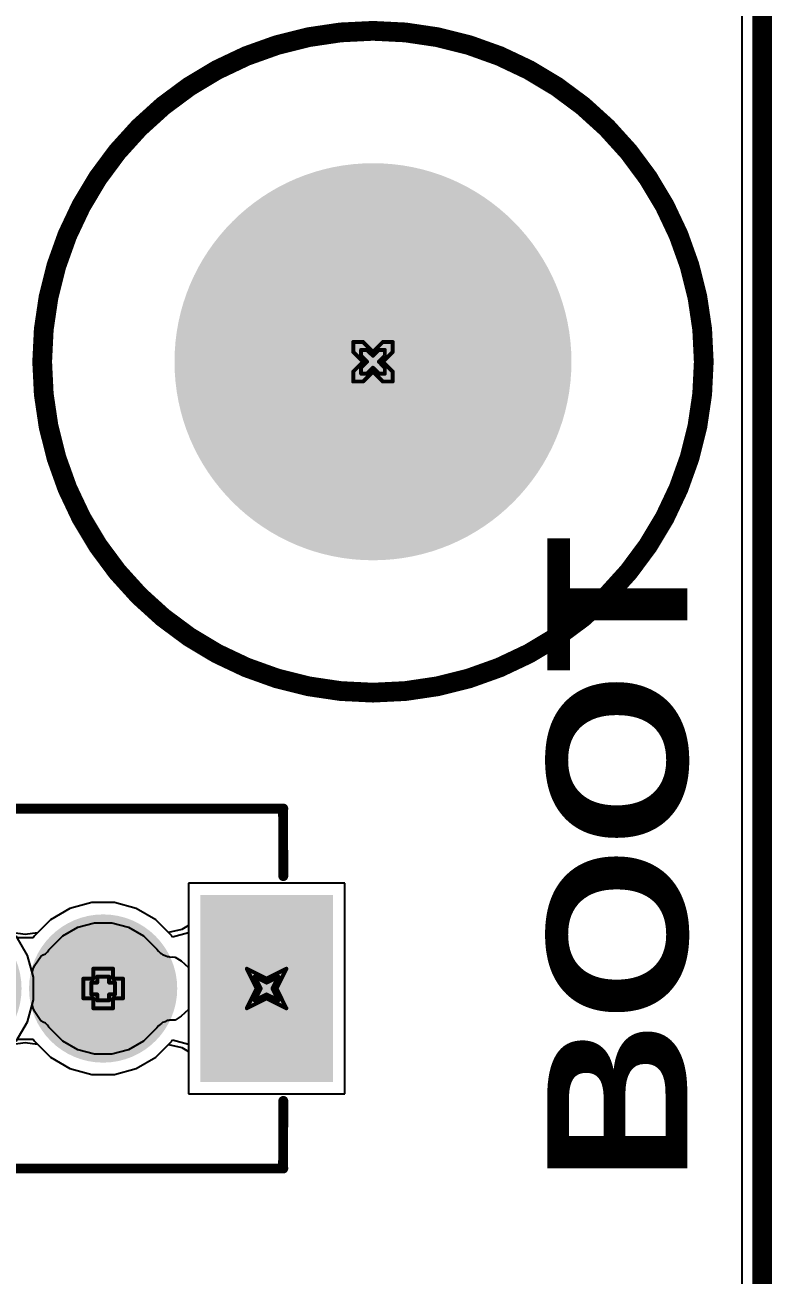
# Model space of a CAD drawing. Header units: inches. Extents: x 24 to 500, y 68 to 269.
# Drawn here: x 379.4 to 389, y 157.98 to 174.03 of the extents above; entities that cross this region are included whole.
import ezdxf

# ---------------------------------------------------------------- set-up
doc = ezdxf.new("R2010")
doc.units = ezdxf.units.IN
for name, color, linetype in [('Board Outline', 216, 'Continuous'), ('Bottom Layer', 5, 'Continuous'), ('Bottom Solder', 6, 'Continuous'), ('Drill Drawing', 1, 'Continuous'), ('Layer 1', 16, 'Continuous'), ('Layer 2', 76, 'Continuous'), ('Multi-Layer', 9, 'Continuous'), ('Pad Holes', 156, 'Continuous'), ('Top Layer', 1, 'Continuous'), ('Top Overlay', 2, 'Continuous'), ('Top Solder', 216, 'Continuous')]:
    doc.layers.add(name, color=color, linetype=linetype)
doc.styles.add('Arial Black_Bold', font='', dxfattribs={"height": 0.2})
doc.styles.get('Arial Black_Bold').set_extended_font_data('Arial Black', bold=True)

# ---------------------------------------------------------------- blocks, each defined once
blk = doc.blocks.new('SS_12D02_G040_78')
at = {"layer": 'Bottom Layer'}
for points in [[(-3.35, -1.1), (-4.85, -1.1), (-4.85, 1.1), (-3.35, 1.1)], [(3.35, 1.1), (4.85, 1.1), (4.85, -1.1), (3.35, -1.1)], [(-2.85, 0.85), (-1.15, 0.85), (-1.15, -0.85), (-2.85, -0.85)]]:
    blk.add_hatch(color=5, dxfattribs=at).paths.add_polyline_path(points)
h = blk.add_hatch(color=5, dxfattribs=at)
edge = h.paths.add_edge_path()
edge.add_arc((0, 0), 0.85, 0, 360)
h = blk.add_hatch(color=5, dxfattribs=at)
edge = h.paths.add_edge_path()
edge.add_arc((2, 0), 0.85, 0, 360)
at = {"layer": 'Bottom Solder'}
for points in [[(-3.248, -1.202), (-4.952, -1.202), (-4.952, 1.202), (-3.248, 1.202)], [(3.248, 1.202), (4.952, 1.202), (4.952, -1.202), (3.248, -1.202)], [(-2.952, 0.952), (-1.048, 0.952), (-1.048, -0.952), (-2.952, -0.952)]]:
    blk.add_hatch(color=6, dxfattribs=at).paths.add_polyline_path(points)
h = blk.add_hatch(color=6, dxfattribs=at)
edge = h.paths.add_edge_path()
edge.add_arc((0, 0), 0.952, 0, 360)
h = blk.add_hatch(color=6, dxfattribs=at)
edge = h.paths.add_edge_path()
edge.add_arc((2, 0), 0.952, 0, 360)
at = {"layer": 'Layer 1'}
for points in [[(-3.35, -1.1), (-4.85, -1.1), (-4.85, 1.1), (-3.35, 1.1)], [(3.35, 1.1), (4.85, 1.1), (4.85, -1.1), (3.35, -1.1)], [(-2.85, 0.85), (-1.15, 0.85), (-1.15, -0.85), (-2.85, -0.85)]]:
    blk.add_hatch(color=16, dxfattribs=at).paths.add_polyline_path(points)
h = blk.add_hatch(color=16, dxfattribs=at)
edge = h.paths.add_edge_path()
edge.add_arc((0, 0), 0.85, 0, 360)
h = blk.add_hatch(color=16, dxfattribs=at)
edge = h.paths.add_edge_path()
edge.add_arc((2, 0), 0.85, 0, 360)
at = {"layer": 'Layer 2'}
for points in [[(-3.35, -1.1), (-4.85, -1.1), (-4.85, 1.1), (-3.35, 1.1)], [(3.35, 1.1), (4.85, 1.1), (4.85, -1.1), (3.35, -1.1)], [(-2.85, 0.85), (-1.15, 0.85), (-1.15, -0.85), (-2.85, -0.85)]]:
    blk.add_hatch(color=76, dxfattribs=at).paths.add_polyline_path(points)
h = blk.add_hatch(color=76, dxfattribs=at)
edge = h.paths.add_edge_path()
edge.add_arc((0, 0), 0.85, 0, 360)
h = blk.add_hatch(color=76, dxfattribs=at)
edge = h.paths.add_edge_path()
edge.add_arc((2, 0), 0.85, 0, 360)
at = {"layer": 'Multi-Layer'}
for points in [[(-3.35, -1.1), (-4.85, -1.1), (-4.85, 1.1), (-3.35, 1.1)], [(3.35, 1.1), (4.85, 1.1), (4.85, -1.1), (3.35, -1.1)], [(-2.85, 0.85), (-1.15, 0.85), (-1.15, -0.85), (-2.85, -0.85)]]:
    blk.add_hatch(color=9, dxfattribs=at).paths.add_polyline_path(points)
h = blk.add_hatch(color=9, dxfattribs=at)
edge = h.paths.add_edge_path()
edge.add_arc((0, 0), 0.85, 0, 360)
h = blk.add_hatch(color=9, dxfattribs=at)
edge = h.paths.add_edge_path()
edge.add_arc((2, 0), 0.85, 0, 360)
at = {"layer": 'Pad Holes'}
for points in [[(-4.45, -0.75), (-4.45, 0.75), (-3.75, 0.75), (-3.75, -0.75)], [(3.75, -0.75), (3.75, 0.75), (4.45, 0.75), (4.45, -0.75)]]:
    blk.add_hatch(color=7, dxfattribs=at).paths.add_polyline_path(points)
h = blk.add_hatch(color=7, dxfattribs=at)
edge = h.paths.add_edge_path()
edge.add_arc((-2, 0), 0.5, 0, 360)
h = blk.add_hatch(color=7, dxfattribs=at)
edge = h.paths.add_edge_path()
edge.add_arc((0, 0), 0.5, 0, 360)
h = blk.add_hatch(color=7, dxfattribs=at)
edge = h.paths.add_edge_path()
edge.add_arc((2, 0), 0.5, 0, 360)
at = {"layer": 'Top Layer'}
for points in [[(-3.35, -1.1), (-4.85, -1.1), (-4.85, 1.1), (-3.35, 1.1)], [(3.35, 1.1), (4.85, 1.1), (4.85, -1.1), (3.35, -1.1)], [(-2.85, 0.85), (-1.15, 0.85), (-1.15, -0.85), (-2.85, -0.85)]]:
    blk.add_hatch(color=1, dxfattribs=at).paths.add_polyline_path(points)
h = blk.add_hatch(color=1, dxfattribs=at)
edge = h.paths.add_edge_path()
edge.add_arc((0, 0), 0.85, 0, 360)
h = blk.add_hatch(color=1, dxfattribs=at)
edge = h.paths.add_edge_path()
edge.add_arc((2, 0), 0.85, 0, 360)
at = {"layer": 'Top Solder'}
for points in [[(-3.248, -1.202), (-4.952, -1.202), (-4.952, 1.202), (-3.248, 1.202)], [(3.248, 1.202), (4.952, 1.202), (4.952, -1.202), (3.248, -1.202)], [(-2.952, 0.952), (-1.048, 0.952), (-1.048, -0.952), (-2.952, -0.952)]]:
    blk.add_hatch(color=216, dxfattribs=at).paths.add_polyline_path(points)
h = blk.add_hatch(color=216, dxfattribs=at)
edge = h.paths.add_edge_path()
edge.add_arc((0, 0), 0.952, 0, 360)
h = blk.add_hatch(color=216, dxfattribs=at)
edge = h.paths.add_edge_path()
edge.add_arc((2, 0), 0.952, 0, 360)
at = {"layer": 'Top Overlay'}
for points in [[(-4.318, 2.311, 0.127, 0.127, 0), (-4.315, 1.444, 0.127, 0.127, 0)], [(-4.315, 2.311, 0.127, 0.127, 0), (4.315, 2.311, 0.127, 0.127, 0)], [(4.312, 2.311, 0.127, 0.127, 0), (4.315, 1.444, 0.127, 0.127, 0)], [(-2, 1.778, 0.127, 0.127, 0), (0.083, 1.778, 0.127, 0.127, 0)], [(-2, 1.041, 0.127, 0.127, 0), (-2, 1.778, 0.127, 0.127, 0)], [(0.083, 1.092, 0.127, 0.127, 0), (0.083, 1.778, 0.127, 0.127, 0)], [(-2, -1.778, 0.127, 0.127, 0), (-2, -1.041, 0.127, 0.127, 0)], [(-2, -1.778, 0.127, 0.127, 0), (-2, -1.041, 0.127, 0.127, 0)], [(0.083, -1.778, 0.127, 0.127, 0), (0.083, -1.092, 0.127, 0.127, 0)], [(0.083, -1.778, 0.127, 0.127, 0), (0.083, -1.092, 0.127, 0.127, 0)], [(-4.318, -2.311, 0.127, 0.127, 0), (-4.315, -1.444, 0.127, 0.127, 0)], [(4.312, -2.311, 0.127, 0.127, 0), (4.315, -1.444, 0.127, 0.127, 0)], [(-2, -1.778, 0.127, 0.127, 0), (0.083, -1.778, 0.127, 0.127, 0)], [(-2, -1.778, 0.127, 0.127, 0), (0.083, -1.778, 0.127, 0.127, 0)], [(-4.315, -2.311, 0.127, 0.127, 0), (4.315, -2.311, 0.127, 0.127, 0)]]:
    blk.add_lwpolyline(points, format="xyseb", dxfattribs=at)
for points in [[(-4.35, 2.311, 0.0635, 0.0635, 1), (-4.286, 2.311, 0.0635, 0.0635, 1)], [(-4.347, 2.311, 0.0635, 0.0635, 1), (-4.283, 2.311, 0.0635, 0.0635, 1)], [(4.28, 2.311, 0.0635, 0.0635, 1), (4.344, 2.311, 0.0635, 0.0635, 1)], [(4.283, 2.311, 0.0635, 0.0635, 1), (4.347, 2.311, 0.0635, 0.0635, 1)], [(-2.032, 1.778, 0.0635, 0.0635, 1), (-1.968, 1.778, 0.0635, 0.0635, 1)], [(-2.032, 1.778, 0.0635, 0.0635, 1), (-1.968, 1.778, 0.0635, 0.0635, 1)], [(0.051, 1.778, 0.0635, 0.0635, 1), (0.115, 1.778, 0.0635, 0.0635, 1)], [(0.051, 1.778, 0.0635, 0.0635, 1), (0.115, 1.778, 0.0635, 0.0635, 1)], [(-4.347, 1.444, 0.0635, 0.0635, 1), (-4.283, 1.444, 0.0635, 0.0635, 1)], [(4.283, 1.444, 0.0635, 0.0635, 1), (4.347, 1.444, 0.0635, 0.0635, 1)], [(0.051, 1.092, 0.0635, 0.0635, 1), (0.115, 1.092, 0.0635, 0.0635, 1)], [(-2.032, 1.041, 0.0635, 0.0635, 1), (-1.968, 1.041, 0.0635, 0.0635, 1)], [(-2.032, -1.041, 0.0635, 0.0635, 1), (-1.968, -1.041, 0.0635, 0.0635, 1)], [(-2.032, -1.041, 0.0635, 0.0635, 1), (-1.968, -1.041, 0.0635, 0.0635, 1)], [(0.051, -1.092, 0.0635, 0.0635, 1), (0.115, -1.092, 0.0635, 0.0635, 1)], [(0.051, -1.092, 0.0635, 0.0635, 1), (0.115, -1.092, 0.0635, 0.0635, 1)], [(-4.347, -1.444, 0.0635, 0.0635, 1), (-4.283, -1.444, 0.0635, 0.0635, 1)], [(4.283, -1.444, 0.0635, 0.0635, 1), (4.347, -1.444, 0.0635, 0.0635, 1)], [(-2.032, -1.778, 0.0635, 0.0635, 1), (-1.968, -1.778, 0.0635, 0.0635, 1)], [(-2.032, -1.778, 0.0635, 0.0635, 1), (-1.968, -1.778, 0.0635, 0.0635, 1)], [(-2.032, -1.778, 0.0635, 0.0635, 1), (-1.968, -1.778, 0.0635, 0.0635, 1)], [(-2.032, -1.778, 0.0635, 0.0635, 1), (-1.968, -1.778, 0.0635, 0.0635, 1)], [(0.051, -1.778, 0.0635, 0.0635, 1), (0.115, -1.778, 0.0635, 0.0635, 1)], [(0.051, -1.778, 0.0635, 0.0635, 1), (0.115, -1.778, 0.0635, 0.0635, 1)], [(0.051, -1.778, 0.0635, 0.0635, 1), (0.115, -1.778, 0.0635, 0.0635, 1)], [(0.051, -1.778, 0.0635, 0.0635, 1), (0.115, -1.778, 0.0635, 0.0635, 1)], [(-4.35, -2.311, 0.0635, 0.0635, 1), (-4.286, -2.311, 0.0635, 0.0635, 1)], [(-4.347, -2.311, 0.0635, 0.0635, 1), (-4.283, -2.311, 0.0635, 0.0635, 1)], [(4.28, -2.311, 0.0635, 0.0635, 1), (4.344, -2.311, 0.0635, 0.0635, 1)], [(4.283, -2.311, 0.0635, 0.0635, 1), (4.347, -2.311, 0.0635, 0.0635, 1)]]:
    blk.add_lwpolyline(points, format="xyseb", close=True, dxfattribs=at)

msp = doc.modelspace()

# ---------------------------------------------------------------- hatches: boundary and pattern name
at = {"layer": 'Bottom Solder'}
h = msp.add_hatch(color=6, dxfattribs=at)
edge = h.paths.add_edge_path()
edge.add_arc((383.87, 169.707), 0.102, 0, 360)
at = {"layer": 'Pad Holes'}
h = msp.add_hatch(color=7, dxfattribs=at)
edge = h.paths.add_edge_path()
edge.add_arc((383.87, 169.707), 2.55, 0, 360)
at = {"layer": 'Top Solder'}
h = msp.add_hatch(color=216, dxfattribs=at)
edge = h.paths.add_edge_path()
edge.add_arc((383.87, 169.707), 0.102, 0, 360)

# ---------------------------------------------------------------- linework, layer by layer
at = {"layer": 'Board Outline'}
msp.add_lwpolyline([(388.87, 72.207, 0.254, 0.254, 0), (388.87, 175.707, 0.254, 0.254, 0)], format="xyseb", dxfattribs=at)
at = {"layer": 'Bottom Layer'}
for p, q in [((388.611, 175.707), (388.611, 130.683)), ((383.039, 173.884), (382.501, 173.74)), ((383.591, 173.957), (383.039, 173.884)), ((384.148, 173.957), (383.591, 173.957)), ((384.701, 173.884), (384.148, 173.957)), ((385.239, 173.74), (384.701, 173.884)), ((382.501, 173.74), (381.986, 173.527)), ((385.753, 173.527), (385.239, 173.74)), ((381.986, 173.527), (381.503, 173.248)), ((386.236, 173.248), (385.753, 173.527)), ((381.503, 173.248), (381.061, 172.909)), ((386.678, 172.909), (386.236, 173.248)), ((381.061, 172.909), (380.667, 172.515)), ((387.072, 172.515), (386.678, 172.909)), ((380.667, 172.515), (380.328, 172.073)), ((387.411, 172.073), (387.072, 172.515)), ((380.328, 172.073), (380.05, 171.59)), ((387.689, 171.59), (387.411, 172.073)), ((380.05, 171.59), (379.837, 171.076)), ((387.903, 171.076), (387.689, 171.59)), ((379.837, 171.076), (379.692, 170.538)), ((388.047, 170.538), (387.903, 171.076)), ((379.692, 170.538), (379.62, 169.985)), ((388.12, 169.985), (388.047, 170.538)), ((379.62, 169.985), (379.62, 169.428)), ((388.12, 169.428), (388.12, 169.985)), ((379.62, 169.428), (379.692, 168.876)), ((388.047, 168.876), (388.12, 169.428)), ((379.692, 168.876), (379.837, 168.338)), ((387.903, 168.338), (388.047, 168.876)), ((379.837, 168.338), (380.05, 167.823)), ((387.689, 167.823), (387.903, 168.338)), ((380.05, 167.823), (380.328, 167.34)), ((387.411, 167.34), (387.689, 167.823)), ((380.328, 167.34), (380.667, 166.898)), ((387.072, 166.898), (387.411, 167.34)), ((380.667, 166.898), (381.061, 166.504)), ((386.678, 166.504), (387.072, 166.898)), ((381.061, 166.504), (381.503, 166.165)), ((386.236, 166.165), (386.678, 166.504)), ((381.503, 166.165), (381.986, 165.887)), ((385.753, 165.887), (386.236, 166.165)), ((381.986, 165.887), (382.501, 165.674)), ((385.239, 165.674), (385.753, 165.887)), ((382.501, 165.674), (383.039, 165.529)), ((383.039, 165.529), (383.591, 165.457)), ((384.148, 165.457), (384.701, 165.529)), ((384.701, 165.529), (385.239, 165.674)), ((383.591, 165.457), (384.148, 165.457)), ((383.507, 163.011), (381.499, 163.011)), ((381.499, 163.011), (381.499, 162.373)), ((383.507, 160.303), (383.507, 163.011)), ((379.977, 162.686), (379.725, 162.54)), ((380.258, 162.761), (379.977, 162.686)), ((380.549, 162.761), (380.258, 162.761)), ((380.829, 162.686), (380.549, 162.761)), ((381.081, 162.54), (380.829, 162.686)), ((379.725, 162.54), (379.52, 162.335)), ((380.077, 162.444), (380.292, 162.502)), ((380.292, 162.502), (380.515, 162.502)), ((380.515, 162.502), (380.729, 162.444)), ((381.287, 162.335), (381.081, 162.54)), ((379.52, 162.335), (379.505, 162.309)), ((379.719, 162.168), (379.884, 162.333)), ((379.884, 162.333), (380.077, 162.444)), ((380.729, 162.444), (380.922, 162.333)), ((380.922, 162.333), (381.087, 162.168)), ((381.296, 162.318), (381.287, 162.335)), ((381.499, 162.373), (381.296, 162.318)), ((379.505, 162.309), (379.302, 162.309)), ((379.688, 162.126), (379.707, 162.154)), ((379.707, 162.154), (379.719, 162.168)), ((381.087, 162.168), (381.091, 162.161)), ((381.091, 162.161), (381.116, 162.138)), ((379.525, 161.957), (379.604, 162.069)), ((379.604, 162.069), (379.632, 162.088)), ((379.632, 162.088), (379.662, 162.103)), ((379.662, 162.103), (379.674, 162.116)), ((379.674, 162.116), (379.688, 162.126)), ((381.116, 162.138), (381.139, 162.113)), ((381.139, 162.113), (381.154, 162.105)), ((381.154, 162.105), (381.167, 162.094)), ((381.167, 162.094), (381.199, 162.083)), ((381.199, 162.083), (381.229, 162.068)), ((381.229, 162.068), (381.246, 162.067)), ((381.246, 162.067), (381.262, 162.061)), ((381.262, 162.061), (381.296, 162.064)), ((381.296, 162.064), (381.33, 162.061)), ((381.33, 162.061), (381.405, 162.013)), ((381.405, 162.013), (381.499, 161.926)), ((379.492, 161.861), (379.503, 161.908)), ((379.507, 161.802), (379.492, 161.861)), ((379.503, 161.908), (379.525, 161.957)), ((381.499, 161.926), (381.499, 161.388)), ((379.507, 161.512), (379.507, 161.802)), ((379.492, 161.453), (379.507, 161.512)), ((379.503, 161.406), (379.492, 161.453)), ((379.525, 161.357), (379.503, 161.406)), ((379.604, 161.244), (379.525, 161.357)), ((381.499, 161.388), (381.405, 161.301)), ((379.632, 161.226), (379.604, 161.244)), ((379.662, 161.211), (379.632, 161.226)), ((379.674, 161.198), (379.662, 161.211)), ((379.688, 161.188), (379.674, 161.198)), ((379.707, 161.16), (379.688, 161.188)), ((381.139, 161.201), (381.116, 161.176)), ((381.154, 161.209), (381.139, 161.201)), ((381.167, 161.22), (381.154, 161.209)), ((381.199, 161.231), (381.167, 161.22)), ((381.229, 161.246), (381.199, 161.231)), ((381.246, 161.247), (381.229, 161.246)), ((381.262, 161.252), (381.246, 161.247)), ((381.296, 161.25), (381.262, 161.252)), ((381.33, 161.252), (381.296, 161.25)), ((381.405, 161.301), (381.33, 161.252)), ((379.719, 161.146), (379.707, 161.16)), ((379.884, 160.981), (379.719, 161.146)), ((381.087, 161.146), (380.922, 160.981)), ((381.091, 161.153), (381.087, 161.146)), ((381.116, 161.176), (381.091, 161.153)), ((379.302, 161.005), (379.505, 161.005)), ((379.505, 161.005), (379.52, 160.979)), ((379.52, 160.979), (379.725, 160.774)), ((380.077, 160.87), (379.884, 160.981)), ((380.292, 160.812), (380.077, 160.87)), ((380.729, 160.87), (380.515, 160.812)), ((380.922, 160.981), (380.729, 160.87)), ((381.081, 160.774), (381.287, 160.979)), ((381.287, 160.979), (381.296, 160.996)), ((381.296, 160.996), (381.499, 160.941)), ((381.499, 160.941), (381.499, 160.303)), ((379.725, 160.774), (379.977, 160.628)), ((380.515, 160.812), (380.292, 160.812)), ((380.829, 160.628), (381.081, 160.774)), ((379.977, 160.628), (380.258, 160.553)), ((380.258, 160.553), (380.549, 160.553)), ((380.549, 160.553), (380.829, 160.628)), ((381.499, 160.303), (383.507, 160.303))]:
    msp.add_line(p, q, dxfattribs=at)
at = {"layer": 'Drill Drawing'}
for points in [[(383.616, 169.834, 0.0508, 0.0508, 0), (383.616, 169.961, 0.0508, 0.0508, 0)], [(383.616, 169.961, 0.0508, 0.0508, 0), (383.743, 169.961, 0.0508, 0.0508, 0)], [(383.616, 169.834, 0.0508, 0.0508, 0), (383.743, 169.707, 0.0508, 0.0508, 0)], [(383.717, 169.783, 0.0508, 0.0508, 0), (383.717, 169.859, 0.0508, 0.0508, 0)], [(383.717, 169.859, 0.0508, 0.0508, 0), (383.793, 169.859, 0.0508, 0.0508, 0)], [(383.743, 169.961, 0.0508, 0.0508, 0), (383.87, 169.834, 0.0508, 0.0508, 0)], [(383.793, 169.859, 0.0508, 0.0508, 0), (383.87, 169.783, 0.0508, 0.0508, 0)], [(383.87, 169.834, 0.0508, 0.0508, 0), (383.997, 169.961, 0.0508, 0.0508, 0)], [(383.87, 169.783, 0.0508, 0.0508, 0), (383.946, 169.859, 0.0508, 0.0508, 0)], [(383.946, 169.859, 0.0508, 0.0508, 0), (384.022, 169.859, 0.0508, 0.0508, 0)], [(383.997, 169.961, 0.0508, 0.0508, 0), (384.124, 169.961, 0.0508, 0.0508, 0)], [(383.997, 169.707, 0.0508, 0.0508, 0), (384.124, 169.834, 0.0508, 0.0508, 0)], [(384.022, 169.783, 0.0508, 0.0508, 0), (384.022, 169.859, 0.0508, 0.0508, 0)], [(384.124, 169.834, 0.0508, 0.0508, 0), (384.124, 169.961, 0.0508, 0.0508, 0)], [(383.616, 169.58, 0.0508, 0.0508, 0), (383.743, 169.707, 0.0508, 0.0508, 0)], [(383.717, 169.783, 0.0508, 0.0508, 0), (383.793, 169.707, 0.0508, 0.0508, 0)], [(383.717, 169.63, 0.0508, 0.0508, 0), (383.793, 169.707, 0.0508, 0.0508, 0)], [(383.946, 169.707, 0.0508, 0.0508, 0), (384.022, 169.783, 0.0508, 0.0508, 0)], [(383.946, 169.707, 0.0508, 0.0508, 0), (384.022, 169.63, 0.0508, 0.0508, 0)], [(383.997, 169.707, 0.0508, 0.0508, 0), (384.124, 169.58, 0.0508, 0.0508, 0)], [(383.616, 169.453, 0.0508, 0.0508, 0), (383.616, 169.58, 0.0508, 0.0508, 0)], [(383.717, 169.554, 0.0508, 0.0508, 0), (383.717, 169.63, 0.0508, 0.0508, 0)], [(383.717, 169.554, 0.0508, 0.0508, 0), (383.793, 169.554, 0.0508, 0.0508, 0)], [(383.743, 169.453, 0.0508, 0.0508, 0), (383.87, 169.58, 0.0508, 0.0508, 0)], [(383.793, 169.554, 0.0508, 0.0508, 0), (383.87, 169.63, 0.0508, 0.0508, 0)], [(383.87, 169.63, 0.0508, 0.0508, 0), (383.946, 169.554, 0.0508, 0.0508, 0)], [(383.87, 169.58, 0.0508, 0.0508, 0), (383.997, 169.453, 0.0508, 0.0508, 0)], [(383.946, 169.554, 0.0508, 0.0508, 0), (384.022, 169.554, 0.0508, 0.0508, 0)], [(384.022, 169.554, 0.0508, 0.0508, 0), (384.022, 169.63, 0.0508, 0.0508, 0)], [(384.124, 169.453, 0.0508, 0.0508, 0), (384.124, 169.58, 0.0508, 0.0508, 0)], [(383.616, 169.453, 0.0508, 0.0508, 0), (383.743, 169.453, 0.0508, 0.0508, 0)], [(383.997, 169.453, 0.0508, 0.0508, 0), (384.124, 169.453, 0.0508, 0.0508, 0)], [(380.276, 161.784, 0.0508, 0.0508, 0), (380.276, 161.911, 0.0508, 0.0508, 0)], [(380.276, 161.911, 0.0508, 0.0508, 0), (380.53, 161.911, 0.0508, 0.0508, 0)], [(380.327, 161.733, 0.0508, 0.0508, 0), (380.327, 161.809, 0.0508, 0.0508, 0)], [(380.327, 161.809, 0.0508, 0.0508, 0), (380.479, 161.809, 0.0508, 0.0508, 0)], [(380.479, 161.733, 0.0508, 0.0508, 0), (380.479, 161.809, 0.0508, 0.0508, 0)], [(380.53, 161.784, 0.0508, 0.0508, 0), (380.53, 161.911, 0.0508, 0.0508, 0)], [(382.249, 161.911, 0.0508, 0.0508, 0), (382.503, 161.784, 0.0508, 0.0508, 0)], [(382.249, 161.911, 0.0508, 0.0508, 0), (382.376, 161.657, 0.0508, 0.0508, 0)], [(382.351, 161.809, 0.0508, 0.0508, 0), (382.503, 161.733, 0.0508, 0.0508, 0)], [(382.351, 161.809, 0.0508, 0.0508, 0), (382.427, 161.657, 0.0508, 0.0508, 0)], [(382.503, 161.784, 0.0508, 0.0508, 0), (382.757, 161.911, 0.0508, 0.0508, 0)], [(382.503, 161.733, 0.0508, 0.0508, 0), (382.656, 161.809, 0.0508, 0.0508, 0)], [(382.579, 161.657, 0.0508, 0.0508, 0), (382.656, 161.809, 0.0508, 0.0508, 0)], [(382.63, 161.657, 0.0508, 0.0508, 0), (382.757, 161.911, 0.0508, 0.0508, 0)], [(380.149, 161.53, 0.0508, 0.0508, 0), (380.149, 161.784, 0.0508, 0.0508, 0)], [(380.149, 161.784, 0.0508, 0.0508, 0), (380.276, 161.784, 0.0508, 0.0508, 0)], [(380.251, 161.581, 0.0508, 0.0508, 0), (380.251, 161.733, 0.0508, 0.0508, 0)], [(380.251, 161.733, 0.0508, 0.0508, 0), (380.327, 161.733, 0.0508, 0.0508, 0)], [(380.479, 161.733, 0.0508, 0.0508, 0), (380.556, 161.733, 0.0508, 0.0508, 0)], [(380.53, 161.784, 0.0508, 0.0508, 0), (380.657, 161.784, 0.0508, 0.0508, 0)], [(380.556, 161.581, 0.0508, 0.0508, 0), (380.556, 161.733, 0.0508, 0.0508, 0)], [(380.657, 161.53, 0.0508, 0.0508, 0), (380.657, 161.784, 0.0508, 0.0508, 0)], [(382.249, 161.403, 0.0508, 0.0508, 0), (382.376, 161.657, 0.0508, 0.0508, 0)], [(382.351, 161.505, 0.0508, 0.0508, 0), (382.427, 161.657, 0.0508, 0.0508, 0)], [(382.579, 161.657, 0.0508, 0.0508, 0), (382.656, 161.505, 0.0508, 0.0508, 0)], [(382.63, 161.657, 0.0508, 0.0508, 0), (382.757, 161.403, 0.0508, 0.0508, 0)], [(380.149, 161.53, 0.0508, 0.0508, 0), (380.276, 161.53, 0.0508, 0.0508, 0)], [(380.251, 161.581, 0.0508, 0.0508, 0), (380.327, 161.581, 0.0508, 0.0508, 0)], [(380.276, 161.403, 0.0508, 0.0508, 0), (380.276, 161.53, 0.0508, 0.0508, 0)], [(380.327, 161.505, 0.0508, 0.0508, 0), (380.327, 161.581, 0.0508, 0.0508, 0)], [(380.327, 161.505, 0.0508, 0.0508, 0), (380.479, 161.505, 0.0508, 0.0508, 0)], [(380.479, 161.581, 0.0508, 0.0508, 0), (380.556, 161.581, 0.0508, 0.0508, 0)], [(380.479, 161.505, 0.0508, 0.0508, 0), (380.479, 161.581, 0.0508, 0.0508, 0)], [(380.53, 161.53, 0.0508, 0.0508, 0), (380.657, 161.53, 0.0508, 0.0508, 0)], [(380.53, 161.403, 0.0508, 0.0508, 0), (380.53, 161.53, 0.0508, 0.0508, 0)], [(382.249, 161.403, 0.0508, 0.0508, 0), (382.503, 161.53, 0.0508, 0.0508, 0)], [(382.351, 161.505, 0.0508, 0.0508, 0), (382.503, 161.581, 0.0508, 0.0508, 0)], [(382.503, 161.581, 0.0508, 0.0508, 0), (382.656, 161.505, 0.0508, 0.0508, 0)], [(382.503, 161.53, 0.0508, 0.0508, 0), (382.757, 161.403, 0.0508, 0.0508, 0)], [(380.276, 161.403, 0.0508, 0.0508, 0), (380.53, 161.403, 0.0508, 0.0508, 0)]]:
    msp.add_lwpolyline(points, format="xyseb", dxfattribs=at)
for points in [[(383.603, 169.961, 0.0254, 0.0254, 1), (383.628, 169.961, 0.0254, 0.0254, 1)], [(383.603, 169.961, 0.0254, 0.0254, 1), (383.628, 169.961, 0.0254, 0.0254, 1)], [(383.603, 169.834, 0.0254, 0.0254, 1), (383.628, 169.834, 0.0254, 0.0254, 1)], [(383.603, 169.834, 0.0254, 0.0254, 1), (383.628, 169.834, 0.0254, 0.0254, 1)], [(383.705, 169.859, 0.0254, 0.0254, 1), (383.73, 169.859, 0.0254, 0.0254, 1)], [(383.705, 169.859, 0.0254, 0.0254, 1), (383.73, 169.859, 0.0254, 0.0254, 1)], [(383.73, 169.961, 0.0254, 0.0254, 1), (383.755, 169.961, 0.0254, 0.0254, 1)], [(383.73, 169.961, 0.0254, 0.0254, 1), (383.755, 169.961, 0.0254, 0.0254, 1)], [(383.781, 169.859, 0.0254, 0.0254, 1), (383.806, 169.859, 0.0254, 0.0254, 1)], [(383.781, 169.859, 0.0254, 0.0254, 1), (383.806, 169.859, 0.0254, 0.0254, 1)], [(383.857, 169.834, 0.0254, 0.0254, 1), (383.882, 169.834, 0.0254, 0.0254, 1)], [(383.857, 169.834, 0.0254, 0.0254, 1), (383.882, 169.834, 0.0254, 0.0254, 1)], [(383.933, 169.859, 0.0254, 0.0254, 1), (383.959, 169.859, 0.0254, 0.0254, 1)], [(383.933, 169.859, 0.0254, 0.0254, 1), (383.959, 169.859, 0.0254, 0.0254, 1)], [(383.984, 169.961, 0.0254, 0.0254, 1), (384.009, 169.961, 0.0254, 0.0254, 1)], [(383.984, 169.961, 0.0254, 0.0254, 1), (384.009, 169.961, 0.0254, 0.0254, 1)], [(384.009, 169.859, 0.0254, 0.0254, 1), (384.035, 169.859, 0.0254, 0.0254, 1)], [(384.009, 169.859, 0.0254, 0.0254, 1), (384.035, 169.859, 0.0254, 0.0254, 1)], [(384.111, 169.961, 0.0254, 0.0254, 1), (384.136, 169.961, 0.0254, 0.0254, 1)], [(384.111, 169.961, 0.0254, 0.0254, 1), (384.136, 169.961, 0.0254, 0.0254, 1)], [(384.111, 169.834, 0.0254, 0.0254, 1), (384.136, 169.834, 0.0254, 0.0254, 1)], [(384.111, 169.834, 0.0254, 0.0254, 1), (384.136, 169.834, 0.0254, 0.0254, 1)], [(383.705, 169.783, 0.0254, 0.0254, 1), (383.73, 169.783, 0.0254, 0.0254, 1)], [(383.705, 169.783, 0.0254, 0.0254, 1), (383.73, 169.783, 0.0254, 0.0254, 1)], [(383.73, 169.707, 0.0254, 0.0254, 1), (383.755, 169.707, 0.0254, 0.0254, 1)], [(383.73, 169.707, 0.0254, 0.0254, 1), (383.755, 169.707, 0.0254, 0.0254, 1)], [(383.781, 169.707, 0.0254, 0.0254, 1), (383.806, 169.707, 0.0254, 0.0254, 1)], [(383.781, 169.707, 0.0254, 0.0254, 1), (383.806, 169.707, 0.0254, 0.0254, 1)], [(383.857, 169.783, 0.0254, 0.0254, 1), (383.882, 169.783, 0.0254, 0.0254, 1)], [(383.857, 169.783, 0.0254, 0.0254, 1), (383.882, 169.783, 0.0254, 0.0254, 1)], [(383.933, 169.707, 0.0254, 0.0254, 1), (383.959, 169.707, 0.0254, 0.0254, 1)], [(383.933, 169.707, 0.0254, 0.0254, 1), (383.959, 169.707, 0.0254, 0.0254, 1)], [(383.984, 169.707, 0.0254, 0.0254, 1), (384.009, 169.707, 0.0254, 0.0254, 1)], [(383.984, 169.707, 0.0254, 0.0254, 1), (384.009, 169.707, 0.0254, 0.0254, 1)], [(384.009, 169.783, 0.0254, 0.0254, 1), (384.035, 169.783, 0.0254, 0.0254, 1)], [(384.009, 169.783, 0.0254, 0.0254, 1), (384.035, 169.783, 0.0254, 0.0254, 1)], [(383.603, 169.58, 0.0254, 0.0254, 1), (383.628, 169.58, 0.0254, 0.0254, 1)], [(383.603, 169.58, 0.0254, 0.0254, 1), (383.628, 169.58, 0.0254, 0.0254, 1)], [(383.705, 169.63, 0.0254, 0.0254, 1), (383.73, 169.63, 0.0254, 0.0254, 1)], [(383.705, 169.63, 0.0254, 0.0254, 1), (383.73, 169.63, 0.0254, 0.0254, 1)], [(383.705, 169.554, 0.0254, 0.0254, 1), (383.73, 169.554, 0.0254, 0.0254, 1)], [(383.705, 169.554, 0.0254, 0.0254, 1), (383.73, 169.554, 0.0254, 0.0254, 1)], [(383.781, 169.554, 0.0254, 0.0254, 1), (383.806, 169.554, 0.0254, 0.0254, 1)], [(383.781, 169.554, 0.0254, 0.0254, 1), (383.806, 169.554, 0.0254, 0.0254, 1)], [(383.857, 169.63, 0.0254, 0.0254, 1), (383.882, 169.63, 0.0254, 0.0254, 1)], [(383.857, 169.63, 0.0254, 0.0254, 1), (383.882, 169.63, 0.0254, 0.0254, 1)], [(383.857, 169.58, 0.0254, 0.0254, 1), (383.882, 169.58, 0.0254, 0.0254, 1)], [(383.857, 169.58, 0.0254, 0.0254, 1), (383.882, 169.58, 0.0254, 0.0254, 1)], [(383.933, 169.554, 0.0254, 0.0254, 1), (383.959, 169.554, 0.0254, 0.0254, 1)], [(383.933, 169.554, 0.0254, 0.0254, 1), (383.959, 169.554, 0.0254, 0.0254, 1)], [(384.009, 169.63, 0.0254, 0.0254, 1), (384.035, 169.63, 0.0254, 0.0254, 1)], [(384.009, 169.63, 0.0254, 0.0254, 1), (384.035, 169.63, 0.0254, 0.0254, 1)], [(384.009, 169.554, 0.0254, 0.0254, 1), (384.035, 169.554, 0.0254, 0.0254, 1)], [(384.009, 169.554, 0.0254, 0.0254, 1), (384.035, 169.554, 0.0254, 0.0254, 1)], [(384.111, 169.58, 0.0254, 0.0254, 1), (384.136, 169.58, 0.0254, 0.0254, 1)], [(384.111, 169.58, 0.0254, 0.0254, 1), (384.136, 169.58, 0.0254, 0.0254, 1)], [(383.603, 169.453, 0.0254, 0.0254, 1), (383.628, 169.453, 0.0254, 0.0254, 1)], [(383.603, 169.453, 0.0254, 0.0254, 1), (383.628, 169.453, 0.0254, 0.0254, 1)], [(383.73, 169.453, 0.0254, 0.0254, 1), (383.755, 169.453, 0.0254, 0.0254, 1)], [(383.73, 169.453, 0.0254, 0.0254, 1), (383.755, 169.453, 0.0254, 0.0254, 1)], [(383.984, 169.453, 0.0254, 0.0254, 1), (384.009, 169.453, 0.0254, 0.0254, 1)], [(383.984, 169.453, 0.0254, 0.0254, 1), (384.009, 169.453, 0.0254, 0.0254, 1)], [(384.111, 169.453, 0.0254, 0.0254, 1), (384.136, 169.453, 0.0254, 0.0254, 1)], [(384.111, 169.453, 0.0254, 0.0254, 1), (384.136, 169.453, 0.0254, 0.0254, 1)], [(380.264, 161.911, 0.0254, 0.0254, 1), (380.289, 161.911, 0.0254, 0.0254, 1)], [(380.264, 161.911, 0.0254, 0.0254, 1), (380.289, 161.911, 0.0254, 0.0254, 1)], [(380.314, 161.809, 0.0254, 0.0254, 1), (380.34, 161.809, 0.0254, 0.0254, 1)], [(380.314, 161.809, 0.0254, 0.0254, 1), (380.34, 161.809, 0.0254, 0.0254, 1)], [(380.467, 161.809, 0.0254, 0.0254, 1), (380.492, 161.809, 0.0254, 0.0254, 1)], [(380.467, 161.809, 0.0254, 0.0254, 1), (380.492, 161.809, 0.0254, 0.0254, 1)], [(380.518, 161.911, 0.0254, 0.0254, 1), (380.543, 161.911, 0.0254, 0.0254, 1)], [(380.518, 161.911, 0.0254, 0.0254, 1), (380.543, 161.911, 0.0254, 0.0254, 1)], [(382.237, 161.911, 0.0254, 0.0254, 1), (382.262, 161.911, 0.0254, 0.0254, 1)], [(382.237, 161.911, 0.0254, 0.0254, 1), (382.262, 161.911, 0.0254, 0.0254, 1)], [(382.338, 161.809, 0.0254, 0.0254, 1), (382.364, 161.809, 0.0254, 0.0254, 1)], [(382.338, 161.809, 0.0254, 0.0254, 1), (382.364, 161.809, 0.0254, 0.0254, 1)], [(382.643, 161.809, 0.0254, 0.0254, 1), (382.668, 161.809, 0.0254, 0.0254, 1)], [(382.643, 161.809, 0.0254, 0.0254, 1), (382.668, 161.809, 0.0254, 0.0254, 1)], [(382.745, 161.911, 0.0254, 0.0254, 1), (382.77, 161.911, 0.0254, 0.0254, 1)], [(382.745, 161.911, 0.0254, 0.0254, 1), (382.77, 161.911, 0.0254, 0.0254, 1)], [(380.137, 161.784, 0.0254, 0.0254, 1), (380.162, 161.784, 0.0254, 0.0254, 1)], [(380.137, 161.784, 0.0254, 0.0254, 1), (380.162, 161.784, 0.0254, 0.0254, 1)], [(380.238, 161.733, 0.0254, 0.0254, 1), (380.264, 161.733, 0.0254, 0.0254, 1)], [(380.238, 161.733, 0.0254, 0.0254, 1), (380.264, 161.733, 0.0254, 0.0254, 1)], [(380.264, 161.784, 0.0254, 0.0254, 1), (380.289, 161.784, 0.0254, 0.0254, 1)], [(380.264, 161.784, 0.0254, 0.0254, 1), (380.289, 161.784, 0.0254, 0.0254, 1)], [(380.314, 161.733, 0.0254, 0.0254, 1), (380.34, 161.733, 0.0254, 0.0254, 1)], [(380.314, 161.733, 0.0254, 0.0254, 1), (380.34, 161.733, 0.0254, 0.0254, 1)], [(380.467, 161.733, 0.0254, 0.0254, 1), (380.492, 161.733, 0.0254, 0.0254, 1)], [(380.467, 161.733, 0.0254, 0.0254, 1), (380.492, 161.733, 0.0254, 0.0254, 1)], [(380.518, 161.784, 0.0254, 0.0254, 1), (380.543, 161.784, 0.0254, 0.0254, 1)], [(380.518, 161.784, 0.0254, 0.0254, 1), (380.543, 161.784, 0.0254, 0.0254, 1)], [(380.543, 161.733, 0.0254, 0.0254, 1), (380.568, 161.733, 0.0254, 0.0254, 1)], [(380.543, 161.733, 0.0254, 0.0254, 1), (380.568, 161.733, 0.0254, 0.0254, 1)], [(380.645, 161.784, 0.0254, 0.0254, 1), (380.67, 161.784, 0.0254, 0.0254, 1)], [(380.645, 161.784, 0.0254, 0.0254, 1), (380.67, 161.784, 0.0254, 0.0254, 1)], [(382.364, 161.657, 0.0254, 0.0254, 1), (382.389, 161.657, 0.0254, 0.0254, 1)], [(382.364, 161.657, 0.0254, 0.0254, 1), (382.389, 161.657, 0.0254, 0.0254, 1)], [(382.414, 161.657, 0.0254, 0.0254, 1), (382.44, 161.657, 0.0254, 0.0254, 1)], [(382.414, 161.657, 0.0254, 0.0254, 1), (382.44, 161.657, 0.0254, 0.0254, 1)], [(382.491, 161.784, 0.0254, 0.0254, 1), (382.516, 161.784, 0.0254, 0.0254, 1)], [(382.491, 161.784, 0.0254, 0.0254, 1), (382.516, 161.784, 0.0254, 0.0254, 1)], [(382.491, 161.733, 0.0254, 0.0254, 1), (382.516, 161.733, 0.0254, 0.0254, 1)], [(382.491, 161.733, 0.0254, 0.0254, 1), (382.516, 161.733, 0.0254, 0.0254, 1)], [(382.567, 161.657, 0.0254, 0.0254, 1), (382.592, 161.657, 0.0254, 0.0254, 1)], [(382.567, 161.657, 0.0254, 0.0254, 1), (382.592, 161.657, 0.0254, 0.0254, 1)], [(382.618, 161.657, 0.0254, 0.0254, 1), (382.643, 161.657, 0.0254, 0.0254, 1)], [(382.618, 161.657, 0.0254, 0.0254, 1), (382.643, 161.657, 0.0254, 0.0254, 1)], [(380.137, 161.53, 0.0254, 0.0254, 1), (380.162, 161.53, 0.0254, 0.0254, 1)], [(380.137, 161.53, 0.0254, 0.0254, 1), (380.162, 161.53, 0.0254, 0.0254, 1)], [(380.238, 161.581, 0.0254, 0.0254, 1), (380.264, 161.581, 0.0254, 0.0254, 1)], [(380.238, 161.581, 0.0254, 0.0254, 1), (380.264, 161.581, 0.0254, 0.0254, 1)], [(380.264, 161.53, 0.0254, 0.0254, 1), (380.289, 161.53, 0.0254, 0.0254, 1)], [(380.264, 161.53, 0.0254, 0.0254, 1), (380.289, 161.53, 0.0254, 0.0254, 1)], [(380.314, 161.581, 0.0254, 0.0254, 1), (380.34, 161.581, 0.0254, 0.0254, 1)], [(380.314, 161.581, 0.0254, 0.0254, 1), (380.34, 161.581, 0.0254, 0.0254, 1)], [(380.314, 161.505, 0.0254, 0.0254, 1), (380.34, 161.505, 0.0254, 0.0254, 1)], [(380.314, 161.505, 0.0254, 0.0254, 1), (380.34, 161.505, 0.0254, 0.0254, 1)], [(380.467, 161.581, 0.0254, 0.0254, 1), (380.492, 161.581, 0.0254, 0.0254, 1)], [(380.467, 161.581, 0.0254, 0.0254, 1), (380.492, 161.581, 0.0254, 0.0254, 1)], [(380.467, 161.505, 0.0254, 0.0254, 1), (380.492, 161.505, 0.0254, 0.0254, 1)], [(380.467, 161.505, 0.0254, 0.0254, 1), (380.492, 161.505, 0.0254, 0.0254, 1)], [(380.518, 161.53, 0.0254, 0.0254, 1), (380.543, 161.53, 0.0254, 0.0254, 1)], [(380.518, 161.53, 0.0254, 0.0254, 1), (380.543, 161.53, 0.0254, 0.0254, 1)], [(380.543, 161.581, 0.0254, 0.0254, 1), (380.568, 161.581, 0.0254, 0.0254, 1)], [(380.543, 161.581, 0.0254, 0.0254, 1), (380.568, 161.581, 0.0254, 0.0254, 1)], [(380.645, 161.53, 0.0254, 0.0254, 1), (380.67, 161.53, 0.0254, 0.0254, 1)], [(380.645, 161.53, 0.0254, 0.0254, 1), (380.67, 161.53, 0.0254, 0.0254, 1)], [(382.338, 161.505, 0.0254, 0.0254, 1), (382.364, 161.505, 0.0254, 0.0254, 1)], [(382.338, 161.505, 0.0254, 0.0254, 1), (382.364, 161.505, 0.0254, 0.0254, 1)], [(382.491, 161.581, 0.0254, 0.0254, 1), (382.516, 161.581, 0.0254, 0.0254, 1)], [(382.491, 161.581, 0.0254, 0.0254, 1), (382.516, 161.581, 0.0254, 0.0254, 1)], [(382.491, 161.53, 0.0254, 0.0254, 1), (382.516, 161.53, 0.0254, 0.0254, 1)], [(382.491, 161.53, 0.0254, 0.0254, 1), (382.516, 161.53, 0.0254, 0.0254, 1)], [(382.643, 161.505, 0.0254, 0.0254, 1), (382.668, 161.505, 0.0254, 0.0254, 1)], [(382.643, 161.505, 0.0254, 0.0254, 1), (382.668, 161.505, 0.0254, 0.0254, 1)], [(380.264, 161.403, 0.0254, 0.0254, 1), (380.289, 161.403, 0.0254, 0.0254, 1)], [(380.264, 161.403, 0.0254, 0.0254, 1), (380.289, 161.403, 0.0254, 0.0254, 1)], [(380.518, 161.403, 0.0254, 0.0254, 1), (380.543, 161.403, 0.0254, 0.0254, 1)], [(380.518, 161.403, 0.0254, 0.0254, 1), (380.543, 161.403, 0.0254, 0.0254, 1)], [(382.237, 161.403, 0.0254, 0.0254, 1), (382.262, 161.403, 0.0254, 0.0254, 1)], [(382.237, 161.403, 0.0254, 0.0254, 1), (382.262, 161.403, 0.0254, 0.0254, 1)], [(382.745, 161.403, 0.0254, 0.0254, 1), (382.77, 161.403, 0.0254, 0.0254, 1)], [(382.745, 161.403, 0.0254, 0.0254, 1), (382.77, 161.403, 0.0254, 0.0254, 1)]]:
    msp.add_lwpolyline(points, format="xyseb", close=True, dxfattribs=at)
at = {"layer": 'Layer 1'}
for p, q in [((388.611, 175.707), (388.611, 72.207)), ((383.039, 173.884), (382.501, 173.74)), ((383.591, 173.957), (383.039, 173.884)), ((384.148, 173.957), (383.591, 173.957)), ((384.701, 173.884), (384.148, 173.957)), ((385.239, 173.74), (384.701, 173.884)), ((382.501, 173.74), (381.986, 173.527)), ((385.753, 173.527), (385.239, 173.74)), ((381.986, 173.527), (381.503, 173.248)), ((386.236, 173.248), (385.753, 173.527)), ((381.503, 173.248), (381.061, 172.909)), ((386.678, 172.909), (386.236, 173.248)), ((381.061, 172.909), (380.667, 172.515)), ((387.072, 172.515), (386.678, 172.909)), ((380.667, 172.515), (380.328, 172.073)), ((387.411, 172.073), (387.072, 172.515)), ((380.328, 172.073), (380.05, 171.59)), ((387.689, 171.59), (387.411, 172.073)), ((380.05, 171.59), (379.837, 171.076)), ((387.903, 171.076), (387.689, 171.59)), ((379.837, 171.076), (379.692, 170.538)), ((388.047, 170.538), (387.903, 171.076)), ((379.692, 170.538), (379.62, 169.985)), ((388.12, 169.985), (388.047, 170.538)), ((379.62, 169.985), (379.62, 169.428)), ((388.12, 169.428), (388.12, 169.985)), ((379.62, 169.428), (379.692, 168.876)), ((388.047, 168.876), (388.12, 169.428)), ((379.692, 168.876), (379.837, 168.338)), ((387.903, 168.338), (388.047, 168.876)), ((379.837, 168.338), (380.05, 167.823)), ((387.689, 167.823), (387.903, 168.338)), ((380.05, 167.823), (380.328, 167.34)), ((387.411, 167.34), (387.689, 167.823)), ((380.328, 167.34), (380.667, 166.898)), ((387.072, 166.898), (387.411, 167.34)), ((380.667, 166.898), (381.061, 166.504)), ((386.678, 166.504), (387.072, 166.898)), ((381.061, 166.504), (381.503, 166.165)), ((386.236, 166.165), (386.678, 166.504)), ((381.503, 166.165), (381.986, 165.887)), ((385.753, 165.887), (386.236, 166.165)), ((381.986, 165.887), (382.501, 165.674)), ((385.239, 165.674), (385.753, 165.887)), ((382.501, 165.674), (383.039, 165.529)), ((383.039, 165.529), (383.591, 165.457)), ((384.148, 165.457), (384.701, 165.529)), ((384.701, 165.529), (385.239, 165.674)), ((383.591, 165.457), (384.148, 165.457)), ((383.507, 163.011), (381.499, 163.011)), ((381.499, 163.011), (381.499, 160.303)), ((383.507, 160.303), (383.507, 163.011)), ((379.432, 162.083), (379.287, 162.335)), ((379.507, 161.802), (379.432, 162.083)), ((379.507, 161.512), (379.507, 161.802)), ((379.432, 161.231), (379.507, 161.512)), ((379.287, 160.979), (379.432, 161.231)), ((381.499, 160.303), (383.507, 160.303))]:
    msp.add_line(p, q, dxfattribs=at)
at = {"layer": 'Layer 2'}
for p, q in [((388.611, 175.707), (388.611, 72.207)), ((383.039, 173.884), (382.501, 173.74)), ((383.591, 173.957), (383.039, 173.884)), ((384.148, 173.957), (383.591, 173.957)), ((384.701, 173.884), (384.148, 173.957)), ((385.239, 173.74), (384.701, 173.884)), ((382.501, 173.74), (381.986, 173.527)), ((385.753, 173.527), (385.239, 173.74)), ((381.986, 173.527), (381.503, 173.248)), ((386.236, 173.248), (385.753, 173.527)), ((381.503, 173.248), (381.061, 172.909)), ((386.678, 172.909), (386.236, 173.248)), ((381.061, 172.909), (380.667, 172.515)), ((387.072, 172.515), (386.678, 172.909)), ((380.667, 172.515), (380.328, 172.073)), ((387.411, 172.073), (387.072, 172.515)), ((380.328, 172.073), (380.05, 171.59)), ((387.689, 171.59), (387.411, 172.073)), ((380.05, 171.59), (379.837, 171.076)), ((387.903, 171.076), (387.689, 171.59)), ((379.837, 171.076), (379.692, 170.538)), ((388.047, 170.538), (387.903, 171.076)), ((379.692, 170.538), (379.62, 169.985)), ((388.12, 169.985), (388.047, 170.538)), ((379.62, 169.985), (379.62, 169.428)), ((388.12, 169.428), (388.12, 169.985)), ((379.62, 169.428), (379.692, 168.876)), ((388.047, 168.876), (388.12, 169.428)), ((379.692, 168.876), (379.837, 168.338)), ((387.903, 168.338), (388.047, 168.876)), ((379.837, 168.338), (380.05, 167.823)), ((387.689, 167.823), (387.903, 168.338)), ((380.05, 167.823), (380.328, 167.34)), ((387.411, 167.34), (387.689, 167.823)), ((380.328, 167.34), (380.667, 166.898)), ((387.072, 166.898), (387.411, 167.34)), ((380.667, 166.898), (381.061, 166.504)), ((386.678, 166.504), (387.072, 166.898)), ((381.061, 166.504), (381.503, 166.165)), ((386.236, 166.165), (386.678, 166.504)), ((381.503, 166.165), (381.986, 165.887)), ((385.753, 165.887), (386.236, 166.165)), ((381.986, 165.887), (382.501, 165.674)), ((385.239, 165.674), (385.753, 165.887)), ((382.501, 165.674), (383.039, 165.529)), ((383.039, 165.529), (383.591, 165.457)), ((384.148, 165.457), (384.701, 165.529)), ((384.701, 165.529), (385.239, 165.674)), ((383.591, 165.457), (384.148, 165.457)), ((383.507, 163.011), (381.499, 163.011)), ((381.499, 163.011), (381.499, 162.468)), ((383.507, 160.303), (383.507, 163.011)), ((379.977, 162.686), (379.725, 162.54)), ((380.258, 162.761), (379.977, 162.686)), ((380.549, 162.761), (380.258, 162.761)), ((380.829, 162.686), (380.549, 162.761)), ((381.081, 162.54), (380.829, 162.686)), ((379.725, 162.54), (379.558, 162.373)), ((381.245, 162.376), (381.081, 162.54)), ((379.403, 162.351), (379.249, 162.373)), ((379.558, 162.373), (379.403, 162.351)), ((381.416, 162.416), (381.245, 162.376)), ((381.499, 162.468), (381.416, 162.416)), ((379.249, 160.941), (379.403, 160.963)), ((379.403, 160.963), (379.558, 160.941)), ((379.558, 160.941), (379.725, 160.774)), ((381.081, 160.774), (381.245, 160.938)), ((381.245, 160.938), (381.416, 160.898)), ((381.416, 160.898), (381.499, 160.846)), ((379.725, 160.774), (379.977, 160.628)), ((380.829, 160.628), (381.081, 160.774)), ((381.499, 160.846), (381.499, 160.303)), ((379.977, 160.628), (380.258, 160.553)), ((380.258, 160.553), (380.549, 160.553)), ((380.549, 160.553), (380.829, 160.628)), ((381.499, 160.303), (383.507, 160.303))]:
    msp.add_line(p, q, dxfattribs=at)
at = {"layer": 'Multi-Layer'}
for p, q in [((383.039, 173.884), (382.501, 173.74)), ((383.591, 173.957), (383.039, 173.884)), ((383.87, 173.957), (383.591, 173.957)), ((384.148, 173.957), (383.87, 173.957)), ((384.701, 173.884), (384.148, 173.957)), ((385.239, 173.74), (384.701, 173.884)), ((382.501, 173.74), (381.986, 173.527)), ((385.753, 173.527), (385.239, 173.74)), ((381.986, 173.527), (381.503, 173.248)), ((386.236, 173.248), (385.753, 173.527)), ((381.503, 173.248), (381.061, 172.909)), ((386.678, 172.909), (386.236, 173.248)), ((381.061, 172.909), (380.667, 172.515)), ((387.072, 172.515), (386.678, 172.909)), ((380.667, 172.515), (380.328, 172.073)), ((387.411, 172.073), (387.072, 172.515)), ((380.328, 172.073), (380.05, 171.59)), ((387.689, 171.59), (387.411, 172.073)), ((380.05, 171.59), (379.837, 171.076)), ((387.903, 171.076), (387.689, 171.59)), ((379.837, 171.076), (379.692, 170.538)), ((388.047, 170.538), (387.903, 171.076)), ((379.692, 170.538), (379.62, 169.985)), ((388.12, 169.985), (388.047, 170.538)), ((379.62, 169.985), (379.62, 169.707)), ((388.12, 169.707), (388.12, 169.985)), ((379.62, 169.707), (379.62, 169.428)), ((388.12, 169.428), (388.12, 169.707)), ((379.62, 169.428), (379.692, 168.876)), ((388.047, 168.876), (388.12, 169.428)), ((379.692, 168.876), (379.837, 168.338)), ((387.903, 168.338), (388.047, 168.876)), ((379.837, 168.338), (380.05, 167.823)), ((387.689, 167.823), (387.903, 168.338)), ((380.05, 167.823), (380.328, 167.34)), ((387.411, 167.34), (387.689, 167.823)), ((380.328, 167.34), (380.667, 166.898)), ((387.072, 166.898), (387.411, 167.34)), ((380.667, 166.898), (381.061, 166.504)), ((386.678, 166.504), (387.072, 166.898)), ((381.061, 166.504), (381.503, 166.165)), ((386.236, 166.165), (386.678, 166.504)), ((381.503, 166.165), (381.986, 165.887)), ((385.753, 165.887), (386.236, 166.165)), ((381.986, 165.887), (382.501, 165.674)), ((385.239, 165.674), (385.753, 165.887)), ((382.501, 165.674), (383.039, 165.529)), ((383.039, 165.529), (383.591, 165.457)), ((384.148, 165.457), (384.701, 165.529)), ((384.701, 165.529), (385.239, 165.674)), ((383.591, 165.457), (383.87, 165.457)), ((383.87, 165.457), (383.87, 165.457)), ((383.87, 165.457), (384.148, 165.457))]:
    msp.add_line(p, q, dxfattribs=at)
at = {"layer": 'Top Layer'}
for p, q in [((388.611, 175.707), (388.611, 155.942)), ((383.039, 173.884), (382.501, 173.74)), ((383.591, 173.957), (383.039, 173.884)), ((384.148, 173.957), (383.591, 173.957)), ((384.701, 173.884), (384.148, 173.957)), ((385.239, 173.74), (384.701, 173.884)), ((382.501, 173.74), (381.986, 173.527)), ((385.753, 173.527), (385.239, 173.74)), ((381.986, 173.527), (381.503, 173.248)), ((386.236, 173.248), (385.753, 173.527)), ((381.503, 173.248), (381.061, 172.909)), ((386.678, 172.909), (386.236, 173.248)), ((381.061, 172.909), (380.667, 172.515)), ((387.072, 172.515), (386.678, 172.909)), ((380.667, 172.515), (380.328, 172.073)), ((387.411, 172.073), (387.072, 172.515)), ((380.328, 172.073), (380.05, 171.59)), ((387.689, 171.59), (387.411, 172.073)), ((380.05, 171.59), (379.837, 171.076)), ((387.903, 171.076), (387.689, 171.59)), ((379.837, 171.076), (379.692, 170.538)), ((388.047, 170.538), (387.903, 171.076)), ((379.692, 170.538), (379.62, 169.985)), ((388.12, 169.985), (388.047, 170.538)), ((379.62, 169.985), (379.62, 169.428)), ((388.12, 169.428), (388.12, 169.985)), ((379.62, 169.428), (379.692, 168.876)), ((388.047, 168.876), (388.12, 169.428)), ((379.692, 168.876), (379.837, 168.338)), ((387.903, 168.338), (388.047, 168.876)), ((379.837, 168.338), (380.05, 167.823)), ((387.689, 167.823), (387.903, 168.338)), ((380.05, 167.823), (380.328, 167.34)), ((387.411, 167.34), (387.689, 167.823)), ((380.328, 167.34), (380.667, 166.898)), ((387.072, 166.898), (387.411, 167.34)), ((380.667, 166.898), (381.061, 166.504)), ((386.678, 166.504), (387.072, 166.898)), ((381.061, 166.504), (381.503, 166.165)), ((386.236, 166.165), (386.678, 166.504)), ((381.503, 166.165), (381.986, 165.887)), ((385.753, 165.887), (386.236, 166.165)), ((381.986, 165.887), (382.501, 165.674)), ((385.239, 165.674), (385.753, 165.887)), ((382.501, 165.674), (383.039, 165.529)), ((383.039, 165.529), (383.591, 165.457)), ((384.148, 165.457), (384.701, 165.529)), ((384.701, 165.529), (385.239, 165.674)), ((383.591, 165.457), (384.148, 165.457)), ((383.507, 163.011), (381.499, 163.011)), ((381.499, 163.011), (381.499, 160.303)), ((383.507, 160.303), (383.507, 163.011)), ((379.432, 162.083), (379.287, 162.335)), ((379.507, 161.802), (379.432, 162.083)), ((379.507, 161.512), (379.507, 161.802)), ((379.432, 161.231), (379.507, 161.512)), ((379.287, 160.979), (379.432, 161.231)), ((381.499, 160.303), (383.507, 160.303))]:
    msp.add_line(p, q, dxfattribs=at)
at = {"layer": 'Top Overlay'}
for points in [[(388.12, 169.707, 0.254, 0.254, 1), (379.62, 169.707, 0.254, 0.254, 1)], [(379.556, 169.707, 0.127, 0.127, 1), (379.683, 169.707, 0.127, 0.127, 1)], [(388.056, 169.707, 0.127, 0.127, 1), (388.183, 169.707, 0.127, 0.127, 1)]]:
    msp.add_lwpolyline(points, format="xyseb", close=True, dxfattribs=at)

# ---------------------------------------------------------------- block references
msp.add_blockref('SS_12D02_G040_78', (378.403, 161.657))

# ---------------------------------------------------------------- texts
at = {"layer": 'Top Overlay', "style": 'Arial Black_Bold'}
msp.add_text('BOOT', height=1.8, rotation=90, dxfattribs=at).set_placement((387.908, 159.157))

doc.saveas('drawing.dxf')
